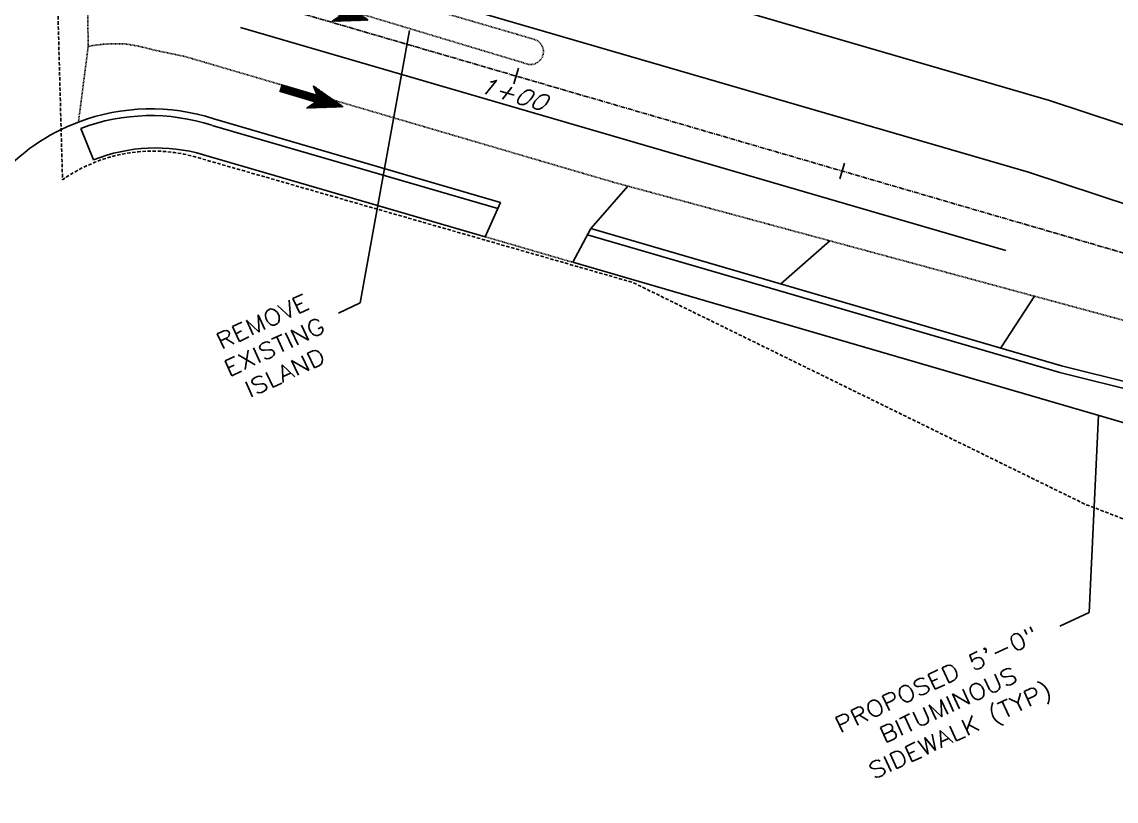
# Model space of a CAD drawing. Header units: feet. Extents: x 1024297 to 1030998, y 90489 to 94481.
# Drawn here: x 1024581.4 to 1024742.5, y 93265.3 to 93380 of the extents above; entities that cross this region are included whole.
import ezdxf
from ezdxf.enums import TextEntityAlignment as Align

# ---------------------------------------------------------------- set-up
doc = ezdxf.new("R2010")
doc.units = ezdxf.units.FT
doc.header["$MEASUREMENT"] = 0
for name, pattern in [('CENTER2', [1.125, 0.75, -0.125, 0.125, -0.125]), ('CENTERF2', [0.9375, 0.75, -0.0625, 0.0625, -0.0625]), ('DASHED', [0.75, 0.5, -0.25]), ('DASHED8', [0.09375, 0.0625, -0.03125])]:
    doc.linetypes.add(name, pattern=pattern)
for name, color, linetype in [('E6BLL', 6, 'CENTERF2'), ('LOW', 7, 'DASHED'), ('P-EOP', 3, 'Continuous'), ('P-STRIPE', 1, 'Continuous'), ('P1COL', 4, 'Continuous'), ('P6BLL', 6, 'CENTER2'), ('P6CUL', 6, 'Continuous'), ('P6WAL', 6, 'Continuous'), ('P7EPL', 3, 'Continuous'), ('P7MST', 3, 'Continuous'), ('P7SCL', 3, 'DASHED8'), ('P7WAT', 3, 'Continuous'), ('STALBL', 3, 'Continuous')]:
    doc.layers.add(name, color=color, linetype=linetype)
doc.styles.add('60', font='simplex.shx', dxfattribs={"width": 1.15, "height": 2.4})
doc.styles.add('60S', font='simplex.shx', dxfattribs={"width": 1.15, "oblique": 22, "height": 2.4})
doc.dimstyles.get("Standard").update_dxf_attribs({"dimtxt": 0.18, "dimasz": 0.18, "dimexe": 0.18, "dimexo": 0.0625, "dimgap": 0.09, "dimtad": 0, "dimtih": 1, "dimtoh": 1, "dimdec": 4, "dimzin": 0, "dimdsep": 46, "dimtxsty": 'Standard', "dimcen": 0.09, "dimadec": 0, "dimazin": 0, "dimtfac": 1, "dimtdec": 4, "dimtofl": 0, "dimtmove": 0, "dimatfit": 3, "dimfxl": 1, "dimtolj": 1, "dimtzin": 0, "dimarcsym": 0})

# ---------------------------------------------------------------- blocks, each defined once
blk = doc.blocks.new('*X9')
at = {"color": 0}
for p, q in [((1010771.52, 347331.88), (1010779.63, 347331.88)), ((1010771.52, 347331.84), (1010779.72, 347331.84)), ((1010771.62, 347330.88), (1010771.62, 347331.88)), ((1010771.75, 347330.88), (1010771.75, 347331.88)), ((1010771.88, 347330.88), (1010771.88, 347331.88)), ((1010772, 347330.88), (1010772, 347331.88)), ((1010772.12, 347330.88), (1010772.12, 347331.88)), ((1010772.25, 347330.88), (1010772.25, 347331.88)), ((1010772.38, 347330.88), (1010772.38, 347331.88)), ((1010772.5, 347330.88), (1010772.5, 347331.88)), ((1010772.62, 347330.88), (1010772.62, 347331.88)), ((1010772.75, 347330.88), (1010772.75, 347331.88)), ((1010772.88, 347330.88), (1010772.88, 347331.88)), ((1010773, 347330.88), (1010773, 347331.88)), ((1010773.12, 347330.88), (1010773.12, 347331.88)), ((1010773.25, 347330.88), (1010773.25, 347331.88)), ((1010773.38, 347330.88), (1010773.38, 347331.88)), ((1010773.5, 347330.88), (1010773.5, 347331.88)), ((1010773.62, 347330.88), (1010773.62, 347331.88)), ((1010773.75, 347330.88), (1010773.75, 347331.88)), ((1010773.88, 347330.88), (1010773.88, 347331.88)), ((1010774, 347330.88), (1010774, 347331.88)), ((1010774.12, 347330.88), (1010774.12, 347331.88)), ((1010774.25, 347330.88), (1010774.25, 347331.88)), ((1010774.38, 347330.88), (1010774.38, 347331.88)), ((1010774.5, 347330.88), (1010774.5, 347331.88)), ((1010774.62, 347330.88), (1010774.62, 347331.88)), ((1010774.75, 347330.88), (1010774.75, 347331.88)), ((1010774.88, 347330.88), (1010774.88, 347331.88)), ((1010775, 347330.88), (1010775, 347331.88)), ((1010775.12, 347330.88), (1010775.12, 347331.88)), ((1010775.25, 347330.88), (1010775.25, 347331.88)), ((1010775.38, 347330.88), (1010775.38, 347331.88)), ((1010775.5, 347330.88), (1010775.5, 347331.88)), ((1010775.62, 347330.88), (1010775.62, 347331.88)), ((1010775.75, 347330.88), (1010775.75, 347331.88)), ((1010775.88, 347330.88), (1010775.88, 347331.88)), ((1010776, 347330.88), (1010776, 347331.88)), ((1010776.04, 347333.06), (1010776.07, 347333.06)), ((1010776.06, 347333.03), (1010776.16, 347333.03)), ((1010776.09, 347333), (1010776.25, 347333)), ((1010776.11, 347332.97), (1010776.35, 347332.97)), ((1010776.12, 347332.96), (1010776.12, 347333.04)), ((1010776.12, 347330.88), (1010776.12, 347331.88)), ((1010776.14, 347332.94), (1010776.44, 347332.94)), ((1010776.17, 347332.91), (1010776.54, 347332.91)), ((1010776.19, 347332.88), (1010776.63, 347332.88)), ((1010776.22, 347332.84), (1010776.72, 347332.84)), ((1010776.24, 347332.81), (1010776.82, 347332.81)), ((1010776.25, 347332.8), (1010776.25, 347333)), ((1010776.25, 347330.88), (1010776.25, 347331.88)), ((1010776.27, 347332.78), (1010776.91, 347332.78)), ((1010776.29, 347332.75), (1010777, 347332.75)), ((1010776.32, 347332.72), (1010777.1, 347332.72)), ((1010776.35, 347332.69), (1010777.19, 347332.69)), ((1010776.37, 347332.66), (1010777.29, 347332.66)), ((1010776.38, 347332.65), (1010776.38, 347332.96)), ((1010776.38, 347330.88), (1010776.38, 347331.88)), ((1010776.4, 347332.62), (1010777.38, 347332.62)), ((1010776.42, 347332.59), (1010777.47, 347332.59)), ((1010776.45, 347332.56), (1010777.57, 347332.56)), ((1010776.47, 347332.53), (1010777.66, 347332.53)), ((1010776.5, 347332.5), (1010776.5, 347332.92)), ((1010776.5, 347332.5), (1010777.75, 347332.5)), ((1010776.5, 347330.88), (1010776.5, 347331.88)), ((1010776.53, 347332.47), (1010777.85, 347332.47)), ((1010776.55, 347332.44), (1010777.94, 347332.44)), ((1010776.58, 347332.41), (1010778.03, 347332.41)), ((1010776.6, 347332.38), (1010778.13, 347332.38)), ((1010776.62, 347332.35), (1010776.62, 347332.88)), ((1010776.62, 347330.88), (1010776.62, 347331.88)), ((1010776.63, 347332.34), (1010778.22, 347332.34)), ((1010776.65, 347332.31), (1010778.32, 347332.31)), ((1010776.68, 347332.28), (1010778.41, 347332.28)), ((1010776.71, 347332.25), (1010778.5, 347332.25)), ((1010776.73, 347332.22), (1010778.6, 347332.22)), ((1010776.75, 347332.2), (1010776.75, 347332.83)), ((1010776.75, 347330.88), (1010776.75, 347331.88)), ((1010776.76, 347332.19), (1010778.69, 347332.19)), ((1010776.78, 347332.16), (1010778.78, 347332.16)), ((1010776.81, 347332.12), (1010778.88, 347332.12)), ((1010776.83, 347332.09), (1010778.97, 347332.09)), ((1010776.86, 347332.06), (1010779.06, 347332.06)), ((1010776.88, 347332.04), (1010776.88, 347332.79)), ((1010776.88, 347330.88), (1010776.88, 347331.88)), ((1010776.89, 347332.03), (1010779.16, 347332.03)), ((1010776.91, 347332), (1010779.25, 347332)), ((1010776.94, 347331.97), (1010779.35, 347331.97)), ((1010776.96, 347331.94), (1010779.44, 347331.94)), ((1010776.99, 347331.91), (1010779.53, 347331.91)), ((1010777, 347331.89), (1010777, 347332.75)), ((1010777, 347330.88), (1010777, 347331.88)), ((1010777.12, 347330.04), (1010777.12, 347332.71)), ((1010777.25, 347330.09), (1010777.25, 347332.67)), ((1010777.38, 347330.13), (1010777.38, 347332.63)), ((1010777.5, 347330.17), (1010777.5, 347332.58)), ((1010777.62, 347330.21), (1010777.62, 347332.54)), ((1010777.75, 347330.25), (1010777.75, 347332.5)), ((1010777.88, 347330.29), (1010777.88, 347332.46)), ((1010778, 347330.34), (1010778, 347332.42)), ((1010778.12, 347330.38), (1010778.12, 347332.38)), ((1010778.25, 347330.42), (1010778.25, 347332.33)), ((1010778.38, 347330.46), (1010778.38, 347332.29)), ((1010778.5, 347330.5), (1010778.5, 347332.25)), ((1010778.62, 347330.54), (1010778.62, 347332.21)), ((1010778.75, 347330.59), (1010778.75, 347332.17)), ((1010778.88, 347330.63), (1010778.88, 347332.13)), ((1010779, 347330.67), (1010779, 347332.08)), ((1010779.12, 347330.71), (1010779.12, 347332.04)), ((1010779.25, 347330.75), (1010779.25, 347332)), ((1010779.38, 347330.79), (1010779.38, 347331.96)), ((1010779.5, 347330.84), (1010779.5, 347331.92)), ((1010779.62, 347330.88), (1010779.62, 347331.88)), ((1010779.75, 347330.92), (1010779.75, 347331.83)), ((1010771.52, 347331.81), (1010779.81, 347331.81)), ((1010771.52, 347331.78), (1010779.91, 347331.78)), ((1010771.52, 347331.75), (1010780, 347331.75)), ((1010771.52, 347331.72), (1010780.09, 347331.72)), ((1010771.52, 347331.69), (1010780.19, 347331.69)), ((1010771.52, 347331.66), (1010780.28, 347331.66)), ((1010771.52, 347331.62), (1010780.38, 347331.62)), ((1010771.52, 347331.59), (1010780.47, 347331.59)), ((1010771.52, 347331.56), (1010780.56, 347331.56)), ((1010771.52, 347331.53), (1010780.66, 347331.53)), ((1010771.52, 347331.5), (1010780.75, 347331.5)), ((1010771.52, 347331.47), (1010780.84, 347331.47)), ((1010771.52, 347331.44), (1010780.94, 347331.44)), ((1010771.52, 347331.41), (1010781.03, 347331.41)), ((1010771.52, 347331.38), (1010781.12, 347331.38)), ((1010771.52, 347331.34), (1010781.02, 347331.34)), ((1010771.52, 347331.31), (1010780.93, 347331.31)), ((1010771.52, 347331.28), (1010780.84, 347331.28)), ((1010771.52, 347331.25), (1010780.74, 347331.25)), ((1010771.52, 347331.22), (1010780.65, 347331.22)), ((1010771.52, 347331.19), (1010780.55, 347331.19)), ((1010771.52, 347331.16), (1010780.46, 347331.16)), ((1010771.52, 347331.12), (1010780.37, 347331.12)), ((1010771.52, 347331.09), (1010780.27, 347331.09)), ((1010771.52, 347331.06), (1010780.18, 347331.06)), ((1010771.52, 347331.03), (1010780.09, 347331.03)), ((1010771.52, 347331), (1010779.99, 347331)), ((1010771.52, 347330.97), (1010779.9, 347330.97)), ((1010771.52, 347330.94), (1010779.8, 347330.94)), ((1010771.52, 347330.91), (1010779.71, 347330.91)), ((1010776.47, 347330.22), (1010777.65, 347330.22)), ((1010776.5, 347330.25), (1010777.74, 347330.25)), ((1010776.5, 347329.83), (1010776.5, 347330.25)), ((1010776.52, 347330.28), (1010777.84, 347330.28)), ((1010776.55, 347330.31), (1010777.93, 347330.31)), ((1010776.57, 347330.34), (1010778.03, 347330.34)), ((1010776.6, 347330.38), (1010778.12, 347330.38)), ((1010776.62, 347329.88), (1010776.62, 347330.41)), ((1010776.63, 347330.41), (1010778.21, 347330.41)), ((1010776.65, 347330.44), (1010778.31, 347330.44)), ((1010776.68, 347330.47), (1010778.4, 347330.47)), ((1010776.7, 347330.5), (1010778.49, 347330.5)), ((1010776.73, 347330.53), (1010778.59, 347330.53)), ((1010776.75, 347330.56), (1010778.68, 347330.56)), ((1010776.75, 347329.92), (1010776.75, 347330.56)), ((1010776.78, 347330.59), (1010778.77, 347330.59)), ((1010776.81, 347330.62), (1010778.87, 347330.62)), ((1010776.83, 347330.66), (1010778.96, 347330.66)), ((1010776.86, 347330.69), (1010779.06, 347330.69)), ((1010776.88, 347330.72), (1010779.15, 347330.72)), ((1010776.88, 347329.96), (1010776.88, 347330.71)), ((1010776.91, 347330.75), (1010779.24, 347330.75)), ((1010776.93, 347330.78), (1010779.34, 347330.78)), ((1010776.96, 347330.81), (1010779.43, 347330.81)), ((1010776.99, 347330.84), (1010779.52, 347330.84)), ((1010777, 347330), (1010777, 347330.86)), ((1010777.01, 347330.88), (1010779.62, 347330.88)), ((1010779.88, 347330.96), (1010779.88, 347331.79)), ((1010780, 347331), (1010780, 347331.75)), ((1010780.12, 347331.04), (1010780.12, 347331.71)), ((1010780.25, 347331.09), (1010780.25, 347331.67)), ((1010780.38, 347331.13), (1010780.38, 347331.63)), ((1010780.5, 347331.17), (1010780.5, 347331.58)), ((1010780.62, 347331.21), (1010780.62, 347331.54)), ((1010780.75, 347331.25), (1010780.75, 347331.5)), ((1010780.88, 347331.29), (1010780.88, 347331.46)), ((1010781, 347331.34), (1010781, 347331.42)), ((1010776.03, 347329.69), (1010776.06, 347329.69)), ((1010776.06, 347329.72), (1010776.15, 347329.72)), ((1010776.09, 347329.75), (1010776.25, 347329.75)), ((1010776.11, 347329.78), (1010776.34, 347329.78)), ((1010776.12, 347329.71), (1010776.12, 347329.8)), ((1010776.14, 347329.81), (1010776.43, 347329.81)), ((1010776.16, 347329.84), (1010776.53, 347329.84)), ((1010776.19, 347329.88), (1010776.62, 347329.88)), ((1010776.21, 347329.91), (1010776.71, 347329.91)), ((1010776.24, 347329.94), (1010776.81, 347329.94)), ((1010776.25, 347329.75), (1010776.25, 347329.95)), ((1010776.27, 347329.97), (1010776.9, 347329.97)), ((1010776.29, 347330), (1010777, 347330)), ((1010776.32, 347330.03), (1010777.09, 347330.03)), ((1010776.34, 347330.06), (1010777.18, 347330.06)), ((1010776.37, 347330.09), (1010777.28, 347330.09)), ((1010776.38, 347329.79), (1010776.38, 347330.1)), ((1010776.39, 347330.12), (1010777.37, 347330.12)), ((1010776.42, 347330.16), (1010777.46, 347330.16)), ((1010776.45, 347330.19), (1010777.56, 347330.19))]:
    blk.add_line(p, q, dxfattribs=at)
blk = doc.blocks.new('STA_TIC')
blk.add_line((0, -0.04165), (0, 0.04165))
blk = doc.blocks.new('LBL_TIC')
blk.add_line((0, -0.04165), (0, 0.04165))

msp = doc.modelspace()

# ---------------------------------------------------------------- linework, layer by layer
at = {"layer": 'E6BLL'}
msp.add_arc((1026557.2697, 92812.98308), 2083.483, 145.92632053, 165.45965387, dxfattribs=at)
at = {"layer": 'LOW', "flags": 128}
msp.add_lwpolyline([(1025299.17759, 91284.88733), (1025279.69847, 91329.65075), (1025214.17667, 91443.65574), (1025129.37299, 91567.20256), (1025065.53776, 91669.63859), (1024984.13222, 91825.65851), (1024909.83168, 91957.10585), (1024854.97944, 92044.05338), (1024913.67061, 92077.05306, 0.465573073), (1024916.78261, 92097.39941), (1024927.10658, 92113.45921), (1024946.21706, 92112.68682, 0.214873653), (1024965.35001, 92101.15157), (1025046.41901, 92140.37861), (1025033.11285, 92163.52232, -0.116694486), (1025029.4727, 92178.49362), (1025058.20862, 92399.7976), (1025088.4717, 92618.03806), (1025068.00032, 92651.01242), (1025104.13982, 92673.1417, -0.069153808), (1025174.33154, 92703.76178), (1025159.89959, 92747.16501, 0.072673243), (1025104.64104, 92726.41083), (1025077.20131, 92798.84152, 0.286338548), (1025087.67095, 92844.88538), (1025066.28215, 92907.73635), (1025035.46143, 92981.75675), (1024979.69277, 93109.84429), (1024941.579, 93194.97605), (1024923.08504, 93247.82492, 0.00311628), (1024921.22192, 93248.14873), (1024842.94753, 93268.68905), (1024737.93099, 93309.01255), (1024671.38413, 93341.65665), (1024607.91136, 93359.86934, 0.237160651), (1024587.40528, 93356.776), (1024586.26717, 93398.46717), (1024610.79985, 93430.61557, 0.193210887), (1024628.32429, 93417.75266), (1024725.83921, 93389.68857), (1024769.46894, 93380.70795), (1024894.74338, 93346.4907, 0.307613242), (1024921.32719, 93355.60282), (1024931.17963, 93383.92769, 0.26516412), (1024998.99743, 93424.0949), (1025056.95549, 93453.75453), (1025230.39287, 93550.74693, -0.073459567), (1025244.1056, 93555.79692), (1025350.48564, 93578.04901), (1025456.89359, 93598.45522), (1025481.18947, 93605.24487, 0.221219264), (1025517.74021, 93640.41055), (1025517.74021, 93640.41055), (1025526.57016, 93646.10369), (1025561.63476, 93623.06294), (1025568.18391, 93628.818, -0.363591046), (1025588.00867, 93629.28372), (1025594.23187, 93623.18184), (1025598.53631, 93626.9898), (1025531.88064, 93693.14884, -0.8925249), (1025538.74453, 93700.65922), (1025619.65124, 93617.92787, -0.978257696), (1025613.26198, 93611.34698), (1025601.48022, 93621.15952), (1025592.18006, 93611.64559), (1025581.5928, 93618.41362), (1025573.41497, 93609.87325), (1025607.46388, 93576.45468), (1025639.09873, 93548.21308), (1025672.50542, 93511.731), (1025714.46477, 93471.64412), (1025751.02521, 93477.0174), (1025854.30996, 93369.49385), (1025951.47495, 93253.44004), (1026071.26724, 92793.83775), (1026129.354, 92575.68261), (1026262.95081, 92037.03535), (1026423.9854, 91333.86598), (1026452.85438, 91189.01247), (1026544.66412, 91225.18157), (1026549.56736, 91209.09113)], format="xyb", dxfattribs=at)
at = {"layer": 'P-EOP'}
msp.add_arc((1024600.41123, 93337.17265), 30.05907, 110.7609144, 166.0821763, dxfattribs=at)
at = {"layer": 'P-STRIPE', "flags": 128}
for points in [[(1024732.72497, 93368.44091), (1024620.06626, 93401.27827)], [(1024729.64682, 93357.88037), (1024616.98811, 93390.71773)], [(1024726.28884, 93346.35978), (1024613.63013, 93379.19714)]]:
    msp.add_lwpolyline(points, dxfattribs=at)
at = {"layer": 'P-STRIPE'}
for points in [[(1024732.72497, 93368.44091), (1024748.17188, 93363.37029), (1024902.9966, 93312.9683)], [(1024729.64682, 93357.88037), (1024745.09373, 93352.80975), (1024899.91845, 93302.40776)]]:
    msp.add_lwpolyline(points, dxfattribs=at)
at = {"layer": 'P1COL', "flags": 128}
for points in [[(1024670.64129, 93355.8474), (1024665.23998, 93349.66302)], [(1024700.39074, 93347.79254), (1024693.18511, 93341.43232)], [(1024730.51595, 93339.63595), (1024725.58406, 93332.04592)]]:
    msp.add_lwpolyline(points, dxfattribs=at)
at = {"layer": 'P6BLL'}
msp.add_line((1024949.99872, 93285.84088), (1024558.20351, 93400.03996), dxfattribs=at)
at = {"layer": 'P6CUL'}
for p, q in [((1024609.43266, 93364.79641), (1024651.50204, 93352.53445)), ((1024664.70304, 93348.68675), (1024734.2773, 93328.40795))]:
    msp.add_line(p, q, dxfattribs=at)
at = {"layer": 'P6CUL', "flags": 128}
msp.add_lwpolyline([(1024746.50076, 93325.36508), (1024734.2773, 93328.40795)], dxfattribs=at)
at = {"layer": 'P6CUL'}
msp.add_arc((1024600.41123, 93337.17265), 29.05907, 71.9749529, 110.7310478, dxfattribs=at)
at = {"layer": 'P6WAL'}
msp.add_line((1024590.12485, 93364.35021), (1024591.96285, 93359.71475), dxfattribs=at)
at = {"layer": 'P6WAL', "flags": 128}
msp.add_lwpolyline([(1024608.17341, 93360.47619), (1024649.6299, 93348.3926)], dxfattribs=at)
msp.add_lwpolyline([(1024662.5642, 93344.62255), (1024943.28275, 93262.7997, -0.241210962), (1025067.886, 93145.08027), (1025182.56272, 92821.3251, -0.048666184), (1025197.75954, 92760.06536, -0.18882501), (1025196.77327, 92755.80218, -0.176885009), (1025188.95619, 92750.22096), (1025185.10073, 92743.96947)], format="xyb", dxfattribs=at)
at = {"layer": 'P6WAL'}
msp.add_arc((1024601.17762, 93336.47496), 25, 73.749839, 111.6287406, dxfattribs=at)
at = {"layer": 'P7EPL'}
for p, q in [((1024649.6299, 93348.3926), (1024651.91793, 93353.45456)), ((1024665.17814, 93349.58952), (1024662.5642, 93344.62255))]:
    msp.add_line(p, q, dxfattribs=at)
at = {"layer": 'P7EPL', "flags": 128}
for points in [[(1024651.91793, 93353.45456), (1024609.71249, 93365.75646)], [(1024734.51887, 93329.37833), (1024665.17814, 93349.58952)], [(1024734.51887, 93329.37833), (1024893.67394, 93289.75886)]]:
    msp.add_lwpolyline(points, dxfattribs=at)
at = {"layer": 'P7EPL'}
msp.add_arc((1024600.41123, 93337.17265), 30.05907, 71.9749529, 110.7609144, dxfattribs=at)
at = {"layer": 'P7SCL'}
msp.add_line((1024649.6299, 93348.3926), (1024662.5642, 93344.62255), dxfattribs=at)
at = {"layer": 'P7SCL', "flags": 128}
for points in [[(1024591.1909, 93376.42871), (1024590.89052, 93397.25188), (1024607.62339, 93422.55921)], [(1024589.75622, 93365.27991), (1024591.1909, 93376.42871)]]:
    msp.add_lwpolyline(points, dxfattribs=at)
for points in [[(1024606.2242, 93388.76418), (1024656.04017, 93373.77806, 0.957253471), (1024656.7784, 93377.48439), (1024607.4471, 93391.91202, 1.018417733), (1024606.2242, 93388.76418, -0.690725009)], [(1024591.1909, 93376.42871, -0.056018845), (1024596.44192, 93376.80757, -0.039629423), (1024600.74314, 93375.92073), (1024605.44423, 93374.9305), (1024664.2414, 93357.67466), (1024668.7999, 93356.34597), (1024843.12797, 93309.14553), (1024853.11951, 93341.74139)]]:
    msp.add_lwpolyline(points, format="xyb", dxfattribs=at)

# ---------------------------------------------------------------- block references
at = {"layer": 'P-STRIPE', "rotation": 343.5085678725982}
for p in [(-43165.02728, 47269.79465), (-43168.73228, 47257.02523)]:
    msp.add_blockref('*X9', p, dxfattribs=at)
at = {"layer": 'STALBL', "xscale": 28.81152460989261, "yscale": 28.81152460984595, "zscale": 28.81152460984394, "rotation": 343.74983895731}
for name, p in [('LBL_TIC', (1024654.20842, 93372.05679)), ('STA_TIC', (1024702.21087, 93358.0652))]:
    msp.add_blockref(name, p, dxfattribs=at)

# ---------------------------------------------------------------- texts
at = {"layer": 'P7MST', "style": '60', "width": 1.15}
for s, p in [('REMOVE', (1024617.36732, 93334.80037)), ('EXISTING', (1024619.1061, 93331.07156)), ('ISLAND', (1024620.65863, 93327.28615))]:
    msp.add_text(s, height=2.4, rotation=25, dxfattribs=at).set_placement(p, align=Align.CENTER)
at = {"layer": 'P7WAT', "style": '60', "width": 1.15}
for s, p in [('PROPOSED 5\'-0"', (1024716.60288, 93282.08767)), ('BITUMINOUS', (1024718.34165, 93278.35886)), ('SIDEWALK (TYP)', (1024720.08042, 93274.63005))]:
    msp.add_text(s, height=2.4, rotation=25, dxfattribs=at).set_placement(p, align=Align.CENTER)
at = {"layer": 'STALBL', "style": '60S', "oblique": 22, "width": 1.15}
msp.add_text('1+00', height=2.4, rotation=343.749839, dxfattribs=at).set_placement((1024653.12878, 93367.63439), align=Align.BOTTOM_CENTER)

# ---------------------------------------------------------------- leaders
at = {"layer": 'P7MST'}
msp.add_leader([(1024638.49315, 93378.77257), (1024631.24228, 93338.64497), (1024628.03401, 93337.14893)], dimstyle='Standard', dxfattribs=at)
at = {"layer": 'P7WAT'}
msp.add_leader([(1024739.94419, 93322.09134), (1024738.55476, 93293.06449), (1024734.25306, 93291.05857)], dimstyle='Standard', dxfattribs=at)

doc.saveas('drawing.dxf')
